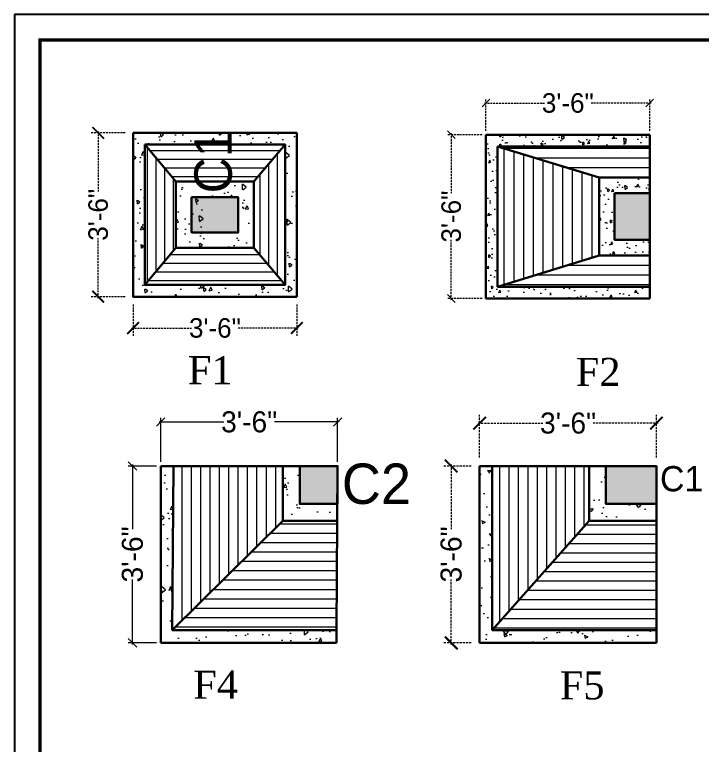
# Model space of a CAD drawing. Header units: millimetres. Extents: x -6808 to 215771, y -89660 to -16303.
# Drawn here: x 97004.7 to 97445.8, y -51464.2 to -50995.6 of the extents above; entities that cross this region are included whole.
import ezdxf

# ---------------------------------------------------------------- set-up
doc = ezdxf.new("R2010")
doc.units = ezdxf.units.MM
doc.header["$PDMODE"] = 35
doc.linetypes.add('ACAD_ISO10W100', pattern=[18, 12, -3, 0, -3])
doc.linetypes.add('DASHED', pattern=[0.75, 0.5, -0.25])
doc.layers.get('0').update_dxf_attribs({"color": 8})
for name, color, linetype, lineweight in [('COL. FOUN', 6, 'Continuous', 30), ('col.center', 5, 'ACAD_ISO10W100', 15), ('column', 5, 'Continuous', 30), ('COLUMN FOOTING PLAN', 6, 'Continuous', 0)]:
    doc.layers.add(name, color=color, linetype=linetype, lineweight=lineweight)
doc.layers.add('FORMAT', color=7, linetype='Continuous')
doc.styles.add('SAJ', font='eurr____.ttf')
doc.styles.get("Standard").update_dxf_attribs({"font": 'times.ttf'})
doc.dimstyles.new('SAJ', dxfattribs={"dimtxt": 5, "dimasz": 2, "dimexe": 1, "dimexo": 1, "dimgap": 0.09375, "dimtad": 0, "dimdec": 1, "dimzin": 0, "dimdsep": 46, "dimlunit": 4, "dimtxsty": 'SAJ', "dimblk": 'OBLIQUE', "dimcen": 0.125, "dimdle": 0.375, "dimadec": 0, "dimazin": 0, "dimtfac": 1, "dimtdec": 1, "dimtofl": 0, "dimtmove": 0, "dimatfit": 3, "dimldrblk": 'OBLIQUE', "dimfxl": 1, "dimtolj": 1, "dimtzin": 0, "dimlwd": 5, "dimlwe": 5, "dimarcsym": 1})
pattern_1 = [(94.99999999999984, (34989.72189244701, -29367.69255729468), (7.004732517288589, 5.877668970241507), [0.9525, -10.47749999999999]), (40.00000000000002, (34989.72189244701, -29367.69255729468), (-8.000894450414874, 5.508850326857722), [0.762, -8.382]), (145.451, (34990.30561793372, -29367.20275326618), (-0.9961079042070357, 11.38651184145857), [0.8095, -8.9045]), (91.18419999999979, (34987.92584122282, -29365.89650607047), (11.07051216152352, 8.097670643713526), [1.428749999999998, -15.71625]), (141.6356, (34988.84838222701, -29365.22169992703), (-0.3543072167613754, 17.14132162410912), [1.21425, -13.35675]), (36.18400000000003, (34987.92584122282, -29365.89650607047), (-0.3542786009578709, 17.14131926655306), [1.143, -12.573]), (66, (34989.27287964096, -29365.44749326442), (8.976027564257214, 1.74476340178109), [0.9524999999999983, -10.47749999999997]), (11.00000000000003, (34989.27287964096, -29365.44749326442), (-4.326996326117277, 8.697059659687726), [0.762, -8.382]), (116.4514, (34990.02087840731, -29365.30209796806), (4.649001980769318, 10.44182280328981), [0.8095, -8.9045]), (82.50000000000001, (34989.72189244701, -29367.69255729468), (-2.88027345339052, 3.098670683679348), [0, -8.280399999999972, 0, -8.508999999999972, 0, -8.413749999999972]), (52.49999999999999, (34989.72189244701, -29367.69255729468), (-1.17948636597124, 5.904350013734616), [0, -4.851399999999999, 0, -8.0899, 0, -3.206749999999998]), (12.5, (34987.71929533202, -29369.69515440967), (4.996393151625786, 4.591309779135679), [0, -3.174999999999998, 0, -9.906, 0, -13.1445]), (2.499999999999996, (34986.82126971991, -29370.59318002178), (4.338195220910836, 6.136119644055709), [0, -4.1275, 0, -6.578599999999998, 0, -9.3345])]
pattern_2 = [(180, (34897.6731409221, -29623.11072972214), (-2e-16, -2.222499999999999), [])]
pattern_3 = [(90, (34897.6731409221, -29623.11072972214), (-2.222499999999999, 2e-16), [])]
pattern_4 = [(95, (0, 0), (4.963967992549986, 4.165263709307707), [0.675, -7.424999999999998]), (40.00000000000002, (0, 0), (-5.669929506517973, 3.903913346382246), [0.5400000000000001, -5.939999999999998]), (145.45144446, (0.4136639900541871, 0.3471053071901574), (-0.7059614790416398, 8.06917699199034), [0.5736617279999999, -6.310279007999999]), (91.18419999999998, (-1.272792206135785, 1.272792206135785), (7.845240491516953, 5.738523985930665), [1.012499999999999, -11.1375]), (141.63563549, (-0.6190221585281654, 1.751002117279023), (-0.2511006154593875, 12.14740501371806), [0.860493078, -9.465423839999996]), (36.18416399000001, (-1.272792206135785, 1.272792206135785), (-0.2511006161905751, 12.14740500656487), [0.81, -8.910000008999999]), (66, (-0.3181980515339463, 1.590990257669731), (6.360944149028722, 1.236442288209929), [0.675, -7.424999999999998]), (11.00000000000004, (-0.3181980515339463, 1.590990257669731), (-3.066377337557586, 6.163275918588897), [0.5400000000000001, -5.939999999999998]), (116.45144474, (0.2118806239541272, 1.694027114249924), (3.294566774974377, 7.39971815025355), [0.5736617100000001, -6.310279007999999]), (82.50000000000001, (0, 0), (-2.041138667757061, 2.195908358512923), [0, -5.867999999999998, 0, -6.029999999999998, 0, -5.962499999999998]), (52.49999999999999, (0, 0), (-0.8358564798221404, 4.184185049103271), [0, -3.437999999999998, 0, -5.732999999999998, 0, -2.272499999999999]), (12.5, (-1.419163309841399, -1.419163309841399), (3.540763505872852, 3.253686856333745), [0, -2.25, 0, -7.019999999999998, 0, -9.315]), (2.499999999999996, (-2.055559412909294, -2.055559412909293), (3.074309848786195, 4.348438261865537), [0, -2.924999999999998, 0, -4.661999999999999, 0, -6.615])]
pattern_5 = [(180, (0, 0), (-4e-16, -2.5), [])]

# ---------------------------------------------------------------- blocks, each defined once
blk = doc.blocks.new('c')
at = {"layer": 'COL. FOUN', "lineweight": 9}
h = blk.add_hatch(dxfattribs=at)
h.set_pattern_fill('AR-CONC', color=8, scale=0.05, angle=-45, style=0)
h.set_pattern_definition([(4.99999999999998, (105280.487495524, 6130.270102842704), (5.877668970241507, -7.004732517288589), [0.9525000000000002, -10.4775]), (310, (105280.487495524, 6130.270102842704), (5.508836428940972, 8.000922657122077), [0.762, -8.3820292085]), (55.45144470000001, (105280.9772996762, 6129.686376984771), (11.38650510684267, 0.9961898814829868), [0.80950044, -8.904512229999998]), (1.184199999999979, (105282.2835467482, 6132.066154066916), (8.097670643713522, -11.07051216152352), [1.428749999999999, -15.71625]), (51.63555761000001, (105282.9583528916, 6131.143613062707), (17.14133818076472, 0.3543308738109236), [1.214251157, -13.356780408]), (306.1841511699999, (105282.2835467482, 6132.066154066916), (17.14133818081016, 0.3543308729036049), [1.142998353499999, -12.572986596]), (335.9999999999999, (105282.7325595542, 6130.719115648757), (1.744757453719907, -8.975998965467497), [0.9524999999999998, -10.47749999999999]), (281, (105282.7325595542, 6130.719115648757), (8.697059659687726, 4.326996326117273), [0.762, -8.382]), (26.45144499999995, (105282.8779560067, 6129.971115733366), (10.44181713506667, -4.649002593786488), [0.80950044, -8.904496879999998]), (352.5, (105280.487495524, 6130.270102842704), (3.098670683679348, 2.88027345339052), [0, -8.280399999999998, 0, -8.508999999999997, 0, -8.413749999999997]), (322.5, (105280.487495524, 6130.270102842704), (5.904350013734616, 1.17948636597124), [0, -4.851399999999999, 0, -8.0899, 0, -3.206749999999998]), (282.5, (105278.484898409, 6132.272699957702), (4.591309779135674, -4.996393151625786), [0, -3.174999999999998, 0, -9.906, 0, -13.1445]), (272.5, (105277.5868727969, 6133.170725569809), (6.136119644055709, -4.338195220910836), [0, -4.1275, 0, -6.578599999999998, 0, -9.3345])])
h.paths.add_polyline_path([(55666.37879918332, -49572.10869634063), (55666.37879918332, -49533.10869634063), (55663.37879918333, -49533.10869634063), (55663.37879918333, -49575.10869634063), (55705.37879918334, -49575.10869634063), (55705.37879918334, -49572.10869634063)])
at = {"layer": 'COL. FOUN', "lineweight": 15}
h = blk.add_hatch(dxfattribs=at)
h.set_pattern_fill('ANSI31', color=32, scale=0.7, angle=44.99999999999999, style=0)
h.set_pattern_definition([(90, (105280.487495524, 6130.270102842704), (-2.222499999999999, 6e-16), [])])
h.paths.add_polyline_path([(55666.37879918332, -49572.10869634063), (55689.37879918332, -49546.10869634063), (55689.37879918332, -49533.10869634063), (55666.37879918332, -49533.10869634063)])
at = {"layer": 'COL. FOUN', "lineweight": 9}
h = blk.add_hatch(dxfattribs=at)
h.set_pattern_fill('AR-CONC', color=8, scale=0.05, angle=-45, style=0)
h.set_pattern_definition([(4.999999999999968, (55642.37879725046, -49533.10869423309), (5.877668970241502, -7.004732517288589), [0.9525000000000002, -10.47749999999999]), (310, (55642.37879725046, -49533.10869423309), (5.508850326857722, 8.000894450414872), [0.762, -8.382]), (55.45099999999997, (55642.86860127898, -49533.69241971979), (11.38651184145857, 0.9961079042070334), [0.8094999999999997, -8.904499999999997]), (1.184199999999955, (55644.17484847471, -49531.31264300887), (8.097670643713522, -11.07051216152352), [1.428749999999998, -15.71625]), (51.63559999999998, (55644.84965461811, -49532.23518401309), (17.14132162410912, 0.3543072167613722), [1.21425, -13.35675]), (306.184, (55644.17484847471, -49531.31264300887), (17.14131926655306, 0.3542786009578677), [1.143, -12.573]), (335.9999999999999, (55644.62386128076, -49532.65968142702), (1.74476340178109, -8.976027564257214), [0.9524999999999998, -10.47749999999999]), (281, (55644.62386128076, -49532.65968142702), (8.697059659687726, 4.326996326117273), [0.762, -8.382]), (26.45139999999998, (55644.76925657711, -49533.40768019336), (10.44182280328981, -4.64900198076932), [0.8095, -8.9045]), (352.5, (55642.37879725046, -49533.10869423309), (3.098670683679348, 2.880273453390517), [0, -8.280399999999997, 0, -8.508999999999995, 0, -8.413749999999991]), (322.5, (55642.37879725046, -49533.10869423309), (5.904350013734616, 1.17948636597124), [0, -4.851399999999999, 0, -8.0899, 0, -3.206749999999998]), (282.5, (55640.37620013549, -49531.10609711809), (4.591309779135674, -4.996393151625786), [0, -3.174999999999998, 0, -9.906, 0, -13.1445]), (272.5, (55639.47817452339, -49530.20807150599), (6.136119644055707, -4.338195220910836), [0, -4.1275, 0, -6.578599999999998, 0, -9.3345])])
h.paths.add_polyline_path([(55705.37879918334, -49546.10869634063), (55705.37879918334, -49542.10869634063), (55693.37879918333, -49542.10869634063), (55693.37879918333, -49533.10869634063), (55689.37879918332, -49533.10869634063), (55689.37879918332, -49546.10869634063)])
at = {"layer": 'COL. FOUN', "lineweight": 15}
h = blk.add_hatch(dxfattribs=at)
h.set_pattern_fill('ANSI31', color=32, scale=0.7, angle=-45, style=0)
h.set_pattern_definition([(360, (105280.487495524, 6130.270102842704), (6e-16, 2.222499999999999), [])])
h.paths.add_polyline_path([(55705.37879918334, -49572.10869634063), (55705.37879918334, -49546.10869634063), (55689.37879918332, -49546.10869634063), (55666.37879918332, -49572.10869634063)])
at = {"layer": 'COL. FOUN', "ltscale": 5}
for p, q in [((55663.37879918333, -49533.10869634063), (55663.37879918333, -49575.10869634063)), ((55663.37879918333, -49533.10869634063), (55705.37879918334, -49533.10869634063)), ((55666.37879918332, -49533.10869634063), (55666.37879918332, -49572.10869634063)), ((55705.37879918334, -49533.10869634063), (55705.37879918334, -49575.10869634063)), ((55705.37879918333, -49572.10869634063), (55666.37879918332, -49572.10869634063)), ((55705.37879918334, -49575.10869634063), (55663.37879918333, -49575.10869634063))]:
    blk.add_line(p, q, dxfattribs=at)
at = {"layer": 'COL. FOUN'}
blk.add_line((55689.37879918332, -49546.10869634063), (55666.37879918332, -49572.10869634063), dxfattribs=at)
for points in [[(55689.37879918332, -49533.10869634063), (55705.37879918334, -49533.10869634063), (55705.37879918334, -49546.10869634063), (55689.37879918332, -49546.10869634063)], [(55693.37879918333, -49533.10869634063), (55705.37879918334, -49533.10869634063), (55705.37879918334, -49542.10869634063), (55693.37879918333, -49542.10869634063)]]:
    blk.add_lwpolyline(points, close=True, dxfattribs=at)
blk = doc.blocks.new('c1')
at = {"layer": 'column'}
blk.add_hatch(color=256, dxfattribs=at).paths.add_polyline_path([(58376.49144356491, -43564.36150552611), (58385.4914435649, -43564.36150552611), (58385.4914435649, -43552.3615055261), (58376.49144356491, -43552.3615055261)])
for p, q in [((58376.49144356491, -43552.3615055261), (58376.49144356491, -43564.36150552611)), ((58376.49144356491, -43552.3615055261), (58385.4914435649, -43552.3615055261)), ((58385.4914435649, -43564.36150552611), (58385.4914435649, -43552.3615055261)), ((58376.49144356491, -43564.36150552611), (58385.4914435649, -43564.36150552611))]:
    blk.add_line(p, q, dxfattribs=at)
blk = doc.blocks.new('_ARCHTICK')
at = {"color": 0, "linetype": 'ByBlock', "const_width": 0.15}
blk.add_lwpolyline([(-0.5, -0.5), (0.5, 0.5)], dxfattribs=at)
blk = doc.blocks.new('*D561')
at = {"layer": 'COL. FOUN', "color": 0, "linetype": 'DASHED', "lineweight": 15, "transparency": 16777216}
for p, q in [((55413.01179616401, -50480.36113698088), (55413.01179616401, -50470.19100661506)), ((55455.01179616401, -50480.3611369809), (55455.01179616401, -50470.19100661509)), ((55412.63679616401, -50472.19100661505), (55428.02964675137, -50472.19100661505)), ((55455.38679616401, -50472.19100661509), (55439.99394557664, -50472.19100661508))]:
    blk.add_line(p, q, dxfattribs=at)
at = {"layer": 'Defpoints', "color": 0, "transparency": 16777216}
for p in [(55413.01179616401, -50472.19100661505), (55413.01179616398, -50482.36113698088), (55455.01179616398, -50482.36113698091)]:
    blk.add_point(p, dxfattribs=at)
at = {"layer": 'COL. FOUN', "color": 0, "lineweight": 15, "transparency": 16777216, "xscale": 3, "yscale": 3, "zscale": 3}
for p, rotation in [((55413.01179616401, -50472.19100661505), 179.9999999999604), ((55455.01179616401, -50472.19100661509), 359.9999999999603)]:
    blk.add_blockref('_ARCHTICK', p, dxfattribs=dict(at, rotation=rotation))
at = {"layer": 'COL. FOUN', "color": 0, "lineweight": 15, "transparency": 16777216, "insert": (55434.01179616401, -50472.19100661505), "char_height": 5, "attachment_point": 5, "style": 'SAJ'}
blk.add_mtext('\\A1;3\'-6"', dxfattribs=at)
blk = doc.blocks.new('_Oblique')
at = {"color": 0, "linetype": 'ByBlock', "lineweight": -2}
blk.add_line((-0.5, -0.5), (0.5, 0.5), dxfattribs=at)
blk = doc.blocks.new('*D562')
at = {"layer": 'COL. FOUN', "color": 0, "linetype": 'DASHED', "lineweight": 15, "transparency": 16777216}
for p, q in [((55411.01179616396, -50482.36113698093), (55404.25436723278, -50482.36113698093)), ((55406.2543672328, -50481.98613698094), (55406.2543672328, -50497.37898756831)), ((55406.2543672328, -50524.73613698094), (55406.2543672328, -50509.34328639358)), ((55411.01179616396, -50524.36113698093), (55404.25436723278, -50524.36113698093))]:
    blk.add_line(p, q, dxfattribs=at)
at = {"layer": 'Defpoints', "color": 0, "transparency": 16777216}
for p in [(55413.01179616398, -50482.36113698093), (55406.2543672328, -50524.36113698093), (55413.01179616398, -50524.36113698093)]:
    blk.add_point(p, dxfattribs=at)
at = {"layer": 'COL. FOUN', "color": 0, "lineweight": 15, "transparency": 16777216, "xscale": 3, "yscale": 3, "zscale": 3}
for p, rotation in [((55406.2543672328, -50482.36113698093), 90), ((55406.2543672328, -50524.36113698093), 270)]:
    blk.add_blockref('_ARCHTICK', p, dxfattribs=dict(at, rotation=rotation))
at = {"layer": 'COL. FOUN', "color": 0, "lineweight": 15, "transparency": 16777216, "insert": (55406.25436723281, -50503.36113698094), "char_height": 5, "attachment_point": 5, "rotation": 90, "style": 'SAJ'}
blk.add_mtext('\\A1;3\'-6"', dxfattribs=at)
blk = doc.blocks.new('A$C3D657F90')
at = {"layer": 'column'}
blk.add_hatch(color=256, dxfattribs=at).paths.add_polyline_path([(-4e-16, 1.6754565868e-06), (9, 1.6754565877e-06), (9, 12.00000167545659), (0, 12.00000167545659)])
for p, q in [((0, 12.00000167545659), (0, 1.6754565877e-06)), ((0, 12.00000167545659), (9, 12.00000167545659)), ((9, 1.6754565877e-06), (9, 12.00000167545659)), ((0, 1.6754565877e-06), (9, 1.6754565877e-06))]:
    blk.add_line(p, q, dxfattribs=at)
at = {"layer": 'col.center', "linetype": 'ByBlock', "insert": (9.987951683928255, 11.27482817526061), "char_height": 9.6, "width": 293.6941008602527, "attachment_point": 1, "style": 'SAJ'}
blk.add_mtext('\\A1;{\\fCentury Gothic|b0|i0|c0|p34;C1}', dxfattribs=at)
blk = doc.blocks.new('c5')
at = {"layer": 'COL. FOUN', "lineweight": 9}
h = blk.add_hatch(dxfattribs=at)
h.set_pattern_fill('AR-CONC', color=8, scale=0.05, angle=45, style=0)
h.set_pattern_definition(pattern_1)
h.paths.add_polyline_path([(81384.45422339052, -46418.46890109578), (81342.45422339052, -46418.46890109578), (81342.45422339052, -46460.46890109578), (81384.45422339052, -46460.46890109578)])
h.paths.add_polyline_path([(81381.45422339052, -46457.46890109577), (81345.45422339051, -46457.46890109577), (81345.45422339051, -46421.46890109578), (81381.45422339052, -46421.46890109578)], flags=16)
h.paths.add_polyline_path([(81373.45422339052, -46447.96890109578), (81353.45422339052, -46447.96890109578), (81353.45422339052, -46430.96890109577), (81373.45422339052, -46430.96890109577)], flags=0)
h.paths.add_polyline_path([(81369.45422339052, -46443.96890109578), (81357.45422339052, -46443.96890109578), (81357.45422339052, -46434.96890109577), (81369.45422339052, -46434.96890109577)], flags=0)
at = {"layer": 'COL. FOUN', "lineweight": 15}
h = blk.add_hatch(dxfattribs=at)
h.set_pattern_fill('ANSI31', color=8, scale=0.7, angle=135, style=0)
h.set_pattern_definition(pattern_2)
h.paths.add_polyline_path([(81353.45422339052, -46430.96890109577), (81373.45422339052, -46430.96890109577), (81381.45422339052, -46421.46890109578), (81345.45422339051, -46421.46890109578)])
h = blk.add_hatch(dxfattribs=at)
h.set_pattern_fill('ANSI31', color=8, scale=0.7, angle=45, style=0)
h.set_pattern_definition(pattern_3)
h.paths.add_polyline_path([(81345.45422339051, -46457.46890109577), (81353.45422339052, -46447.96890109578), (81353.45422339052, -46430.96890109577), (81345.45422339051, -46421.46890109578)])
h = blk.add_hatch(dxfattribs=at)
h.set_pattern_fill('ANSI31', color=8, scale=0.7, angle=45, style=0)
h.set_pattern_definition(pattern_3)
h.paths.add_polyline_path([(81373.45422339052, -46447.96890109578), (81381.45422339052, -46457.46890109577), (81381.45422339052, -46421.46890109578), (81373.45422339052, -46430.96890109577)])
at = {"layer": 'COL. FOUN', "lineweight": 9}
h = blk.add_hatch(dxfattribs=at)
h.set_pattern_fill('AR-CONC', color=8, scale=0.05, angle=45, style=0)
h.set_pattern_definition(pattern_1)
h.paths.add_polyline_path([(81356.45422339052, -46430.96890109577), (81356.45422339052, -46447.96890109578), (81373.45422339052, -46447.96890109578), (81373.45422339052, -46430.96890109577)])
h.paths.add_polyline_path([(81369.45422339052, -46434.96890109577), (81369.45422339052, -46443.96890109578), (81360.45422339051, -46443.96890109578), (81360.45422339051, -46434.96890109577)], flags=16)
at = {"layer": 'COL. FOUN', "lineweight": 15}
h = blk.add_hatch(dxfattribs=at)
h.set_pattern_fill('ANSI31', color=8, scale=0.7, angle=135, style=0)
h.set_pattern_definition(pattern_2)
h.paths.add_polyline_path([(81353.45422339052, -46447.96890109578), (81345.45422339051, -46457.46890109577), (81381.45422339052, -46457.46890109577), (81373.45422339052, -46447.96890109578)])
at = {"layer": 'COL. FOUN'}
for p, q in [((81353.45422339052, -46430.96890109577), (81345.45422339051, -46421.46890109578)), ((81373.45422339052, -46430.96890109577), (81381.45422339052, -46421.46890109578)), ((81353.45422339052, -46447.96890109578), (81345.45422339051, -46457.46890109577)), ((81373.45422339052, -46447.96890109578), (81381.45422339052, -46457.46890109577))]:
    blk.add_line(p, q, dxfattribs=at)
for points in [[(81342.45422339052, -46418.46890109578), (81384.45422339052, -46418.46890109578), (81384.45422339052, -46460.46890109578), (81342.45422339052, -46460.46890109578)], [(81345.45422339051, -46421.46890109578), (81381.45422339052, -46421.46890109578), (81381.45422339052, -46457.46890109577), (81345.45422339051, -46457.46890109577)], [(81353.45422339052, -46430.96890109577), (81373.45422339052, -46430.96890109577), (81373.45422339052, -46447.96890109578), (81353.45422339052, -46447.96890109578)], [(81357.45422339052, -46434.96890109577), (81369.45422339052, -46434.96890109577), (81369.45422339052, -46443.96890109578), (81357.45422339052, -46443.96890109578)]]:
    blk.add_lwpolyline(points, close=True, dxfattribs=at)
blk = doc.blocks.new('*D503')
at = {"layer": 'COL. FOUN', "color": 0, "linetype": 'DASHED', "lineweight": 15, "transparency": 16777216}
for p, q in [((54356.48238997007, -50508.02216139517), (54356.48238997007, -50516.0684209637)), ((54398.48238997007, -50508.02216139517), (54398.48238997007, -50516.0684209637)), ((54356.10738997007, -50514.06842096369), (54371.50024055743, -50514.06842096369)), ((54398.85738997007, -50514.06842096369), (54383.46453938269, -50514.06842096369))]:
    blk.add_line(p, q, dxfattribs=at)
at = {"layer": 'Defpoints', "color": 0, "transparency": 16777216}
for p in [(54356.48238997007, -50506.02216139511), (54398.48238997007, -50506.02216139511), (54398.48238997007, -50514.06842096369)]:
    blk.add_point(p, dxfattribs=at)
at = {"layer": 'COL. FOUN', "color": 0, "lineweight": 15, "transparency": 16777216, "xscale": 3, "yscale": 3, "zscale": 3, "rotation": 180}
blk.add_blockref('_ARCHTICK', (54356.48238997007, -50514.06842096369), dxfattribs=at)
at = {"layer": 'COL. FOUN', "color": 0, "lineweight": 15, "transparency": 16777216, "xscale": 3, "yscale": 3, "zscale": 3}
blk.add_blockref('_ARCHTICK', (54398.48238997007, -50514.06842096369), dxfattribs=at)
at = {"layer": 'COL. FOUN', "color": 0, "lineweight": 15, "transparency": 16777216, "insert": (54377.48238997007, -50514.06842096369), "char_height": 5, "attachment_point": 5, "style": 'SAJ'}
blk.add_mtext('\\A1;3\'-6"', dxfattribs=at)
blk = doc.blocks.new('*D504')
at = {"layer": 'COL. FOUN', "color": 0, "linetype": 'DASHED', "lineweight": 15, "transparency": 16777216}
for p, q in [((54354.48238997007, -50464.02216139513), (54345.54243568736, -50464.02216139513)), ((54347.54243568736, -50463.64716139517), (54347.54243568736, -50479.04001198259)), ((54347.54243568736, -50506.39716139528), (54347.54243568736, -50491.00431080785)), ((54354.48238997022, -50506.02216139528), (54345.54243568736, -50506.02216139528))]:
    blk.add_line(p, q, dxfattribs=at)
at = {"layer": 'Defpoints', "color": 0, "transparency": 16777216}
for p in [(54356.48238997007, -50464.02216139513), (54347.54243568736, -50506.02216139528), (54356.48238997022, -50506.02216139528)]:
    blk.add_point(p, dxfattribs=at)
at = {"layer": 'COL. FOUN', "color": 0, "lineweight": 15, "transparency": 16777216, "xscale": 3, "yscale": 3, "zscale": 3}
for p, rotation in [((54347.54243568736, -50464.02216139513), 90), ((54347.54243568736, -50506.02216139528), 270)]:
    blk.add_blockref('_ARCHTICK', p, dxfattribs=dict(at, rotation=rotation))
at = {"layer": 'COL. FOUN', "color": 0, "lineweight": 15, "transparency": 16777216, "insert": (54347.54243568737, -50485.02216139522), "char_height": 5, "attachment_point": 5, "rotation": 90, "style": 'SAJ'}
blk.add_mtext('\\A1;3\'-6"', dxfattribs=at)
blk = doc.blocks.new('F3')
at = {"layer": 'COL. FOUN', "lineweight": 9}
h = blk.add_hatch(dxfattribs=at)
h.set_pattern_fill('AR-CONC', color=8, scale=0.9, angle=45, style=0)
h.set_pattern_definition(pattern_4)
h.paths.add_polyline_path([(9231.696048844298, -2160.395756778729), (9231.6960488443, -2202.395756778729), (9273.696048844298, -2202.395756778729), (9273.696048844298, -2199.395756778729), (9234.6960488443, -2199.395756778729), (9234.696048844296, -2163.395756778728), (9273.696048844298, -2163.395756778728), (9273.696048844298, -2160.395756778728)])
at = {"layer": 'COL. FOUN', "lineweight": 15}
h = blk.add_hatch(dxfattribs=at)
h.set_pattern_fill('ANSI31', color=8, scale=20, angle=45, style=0)
h.set_pattern_definition([(90, (0, 0), (-2.5, 4e-16), [])])
h.paths.add_polyline_path([(9234.696048844296, -2163.395756778728), (9234.6960488443, -2199.395756778729), (9260.696048844298, -2191.395756778728), (9260.696048844298, -2171.395756778728)])
h = blk.add_hatch(dxfattribs=at)
h.set_pattern_fill('ANSI31', color=8, scale=20, angle=135, style=0)
h.set_pattern_definition(pattern_5)
h.paths.add_polyline_path([(9273.696048844298, -2171.395756778728), (9273.696048844298, -2163.395756778728), (9234.6960488443, -2163.395756778728), (9260.696048844298, -2171.395756778728)])
at = {"layer": 'COL. FOUN', "lineweight": 9}
h = blk.add_hatch(dxfattribs=at)
h.set_pattern_fill('AR-CONC', color=8, scale=0.9, angle=45, style=0)
h.set_pattern_definition(pattern_4)
h.paths.add_polyline_path([(9264.696048844298, -2175.395756778728), (9273.696048844298, -2175.395756778728), (9273.696048844298, -2171.395756778728), (9260.696048844298, -2171.395756778728), (9260.696048844298, -2191.395756778728), (9273.696048844298, -2191.395756778728), (9273.696048844298, -2187.395756778728), (9264.696048844298, -2187.395756778728)])
at = {"layer": 'COL. FOUN', "lineweight": 15}
h = blk.add_hatch(dxfattribs=at)
h.set_pattern_fill('ANSI31', color=8, scale=20, angle=135, style=0)
h.set_pattern_definition(pattern_5)
h.paths.add_polyline_path([(9273.696048844298, -2199.395756778729), (9273.696048844298, -2191.395756778728), (9260.696048844298, -2191.395756778728), (9234.6960488443, -2199.395756778729)])
at = {"layer": 'COL. FOUN', "ltscale": 5}
for p, q in [((9231.696048844298, -2160.395756778729), (9231.6960488443, -2202.395756778729)), ((9231.696048844298, -2160.395756778729), (9273.696048844298, -2160.395756778728)), ((9273.696048844298, -2160.395756778728), (9273.696048844298, -2202.395756778729)), ((9234.696048844296, -2163.395756778728), (9234.6960488443, -2199.395756778729)), ((9234.6960488443, -2163.395756778728), (9273.696048844298, -2163.395756778728)), ((9234.6960488443, -2199.395756778729), (9273.696048844298, -2199.395756778729)), ((9231.696048844298, -2202.395756778729), (9273.696048844298, -2202.395756778729))]:
    blk.add_line(p, q, dxfattribs=at)
at = {"layer": 'COL. FOUN'}
for p, q in [((9260.696048844298, -2171.395756778728), (9234.6960488443, -2163.395756778728)), ((9260.696048844298, -2191.395756778728), (9234.6960488443, -2199.395756778729))]:
    blk.add_line(p, q, dxfattribs=at)
blk.add_lwpolyline([(9273.696048844298, -2191.395756778728), (9260.696048844298, -2191.395756778728), (9260.696048844298, -2171.395756778728), (9273.696048844298, -2171.395756778728)], dxfattribs=at)
blk.add_lwpolyline([(9273.696048844298, -2187.395756778728), (9264.696048844298, -2187.395756778728), (9264.696048844298, -2175.395756778728), (9273.696048844298, -2175.395756778728)], close=True, dxfattribs=at)
blk = doc.blocks.new('*D500')
at = {"layer": 'COL. FOUN', "color": 0, "linetype": 'DASHED', "lineweight": 5, "transparency": 16777216}
for p, q in [((54692.33765380097, -50634.02496391219), (54692.33765380097, -50625.92032757276)), ((54734.33765380097, -50634.02496391219), (54734.33765380097, -50625.92032757276)), ((54691.96265380097, -50626.92032757276), (54707.35550438836, -50626.92032757276)), ((54734.71265380098, -50626.92032757276), (54719.31980321362, -50626.92032757276))]:
    blk.add_line(p, q, dxfattribs=at)
at = {"layer": 'Defpoints', "color": 0, "transparency": 16777216}
for p in [(54692.33765380097, -50626.92032757276), (54692.33765380097, -50635.0249639122), (54734.33765380097, -50635.0249639122)]:
    blk.add_point(p, dxfattribs=at)
at = {"layer": 'COL. FOUN', "color": 0, "lineweight": 5, "transparency": 16777216, "xscale": 2, "yscale": 2, "zscale": 2, "rotation": 180}
blk.add_blockref('_Oblique', (54692.33765380097, -50626.92032757276), dxfattribs=at)
at = {"layer": 'COL. FOUN', "color": 0, "lineweight": 5, "transparency": 16777216, "xscale": 2, "yscale": 2, "zscale": 2}
blk.add_blockref('_Oblique', (54734.33765380097, -50626.92032757276), dxfattribs=at)
at = {"layer": 'COL. FOUN', "color": 0, "transparency": 16777216, "insert": (54713.33765380097, -50626.92032757276), "char_height": 5, "attachment_point": 5, "style": 'SAJ'}
blk.add_mtext('\\A1;3\'-6"', dxfattribs=at)
blk = doc.blocks.new('*D501')
at = {"layer": 'COL. FOUN', "color": 0, "linetype": 'DASHED', "lineweight": 5, "transparency": 16777216}
for p, q in [((54691.33765380098, -50635.0249639122), (54682.44150253252, -50635.0249639122)), ((54683.44150253253, -50634.64996391219), (54683.44150253253, -50650.04281449955)), ((54683.44150253253, -50677.39996391217), (54683.44150253253, -50662.00711332481)), ((54691.33765380098, -50677.0249639122), (54682.44150253252, -50677.0249639122))]:
    blk.add_line(p, q, dxfattribs=at)
at = {"layer": 'Defpoints', "color": 0, "transparency": 16777216}
for p in [(54692.33765380097, -50635.0249639122), (54683.44150253253, -50677.0249639122), (54692.33765380097, -50677.0249639122)]:
    blk.add_point(p, dxfattribs=at)
at = {"layer": 'COL. FOUN', "color": 0, "lineweight": 5, "transparency": 16777216, "xscale": 2, "yscale": 2, "zscale": 2}
for p, rotation in [((54683.44150253253, -50635.0249639122), 90), ((54683.44150253253, -50677.0249639122), 270)]:
    blk.add_blockref('_Oblique', p, dxfattribs=dict(at, rotation=rotation))
at = {"layer": 'COL. FOUN', "color": 0, "transparency": 16777216, "insert": (54683.44150253256, -50656.02496391218), "char_height": 5, "attachment_point": 5, "rotation": 90, "style": 'SAJ'}
blk.add_mtext('\\A1;3\'-6"', dxfattribs=at)
blk = doc.blocks.new('f4')
at = {"layer": 'COL. FOUN', "lineweight": 9}
h = blk.add_hatch(dxfattribs=at)
h.set_pattern_fill('AR-CONC', color=8, scale=0.05, angle=45, style=0)
h.set_pattern_definition([(94.99999999999999, (16713.9417626683, -12505.16307433906), (7.004732517288589, 5.877668970241507), [0.9525000000000002, -10.4775]), (40.00000000000002, (16713.9417626683, -12505.16307433906), (-8.000894450414874, 5.508850326857722), [0.762, -8.382]), (145.451, (16714.52548815503, -12504.67327031056), (-0.9961079042070357, 11.38651184145857), [0.8095, -8.9045]), (91.18419999999998, (16712.1457114441, -12503.36702311483), (11.07051216152352, 8.097670643713526), [1.428749999999996, -15.71625]), (141.6356, (16713.06825244828, -12502.69221697141), (-0.3543072167613754, 17.14132162410912), [1.21425, -13.35675]), (36.18400000000003, (16712.1457114441, -12503.36702311483), (-0.3542786009578709, 17.14131926655306), [1.143, -12.573]), (66, (16713.49274986225, -12502.91801030878), (8.976027564257214, 1.74476340178109), [0.9524999999999996, -10.47749999999999]), (11.00000000000003, (16713.49274986225, -12502.91801030878), (-4.326996326117277, 8.697059659687726), [0.762, -8.382]), (116.4514, (16714.24074862859, -12502.77261501243), (4.649001980769318, 10.44182280328981), [0.8095, -8.9045]), (82.50000000000001, (16713.9417626683, -12505.16307433906), (-2.88027345339052, 3.098670683679348), [0, -8.280399999999991, 0, -8.508999999999991, 0, -8.413749999999986]), (52.49999999999999, (16713.9417626683, -12505.16307433906), (-1.17948636597124, 5.904350013734616), [0, -4.851399999999999, 0, -8.0899, 0, -3.206749999999998]), (12.5, (16711.9391655533, -12507.16567145405), (4.996393151625786, 4.591309779135679), [0, -3.174999999999998, 0, -9.906, 0, -13.1445]), (2.499999999999996, (16711.0411399412, -12508.06369706616), (4.338195220910836, 6.136119644055709), [0, -4.1275, 0, -6.578599999999998, 0, -9.3345])])
h.paths.add_polyline_path([(99636.26842500137, -47136.77377088655), (99649.2684250014, -47136.77377088655), (99649.2684250014, -47132.77377088655), (99640.2684250014, -47132.77377088655), (99640.2684250014, -47123.77377088655), (99636.26842500137, -47123.77377088655)], flags=17)
h.paths.add_polyline_path([(99610.02028928592, -47162.77719216647), (99610.2684250014, -47123.77377088655), (99607.26842500137, -47123.77377088655), (99607.26842500137, -47165.77377088655), (99649.2684250014, -47165.77377088655), (99649.02028928592, -47162.77719216647)])
at = {"layer": 'COL. FOUN', "lineweight": 15}
h = blk.add_hatch(dxfattribs=at)
h.set_pattern_fill('ANSI31', color=8, scale=0.7, angle=45, style=0)
h.set_pattern_definition([(90, (16713.9417626683, -12505.16307433906), (-2.222499999999999, 2e-16), [])])
h.paths.add_polyline_path([(99610.26876414787, -47123.72866252867), (99610.02062843242, -47162.77719216647), (99636.26842500137, -47136.77377088653), (99636.26842500137, -47123.77377088655)])
h = blk.add_hatch(dxfattribs=at)
h.set_pattern_fill('ANSI31', color=8, scale=0.7, angle=135, style=0)
h.set_pattern_definition([(180, (16713.9417626683, -12505.16307433906), (-2e-16, -2.222499999999999), [])])
h.paths.add_polyline_path([(99609.97517837817, -47162.77719216647), (99649.02028928588, -47162.77719216647), (99649.2684250014, -47136.77377088655), (99636.26842500137, -47136.77377088655)])
at = {"layer": 'COL. FOUN'}
for p, q in [((99607.26842500137, -47165.77377088655), (99607.26842500137, -47123.77377088655)), ((99610.2684250014, -47123.77377088655), (99607.26842500137, -47123.77377088655)), ((99609.97517837817, -47162.77719216647), (99610.2684250014, -47123.77377088655)), ((99610.2684250014, -47123.77377088655), (99649.2684250014, -47123.77377088655)), ((99649.2684250014, -47123.77377088655), (99648.97517837817, -47162.77719216647)), ((99636.26842500137, -47136.77377088655), (99609.97539008435, -47162.74903406943)), ((99649.02028928592, -47162.77719216647), (99609.97517837817, -47162.77719216647)), ((99649.02028928592, -47162.77719216647), (99649.02028928592, -47165.77377088655)), ((99649.02028928592, -47165.77377088655), (99607.26842500137, -47165.77377088655))]:
    blk.add_line(p, q, dxfattribs=at)
blk.add_lwpolyline([(99649.2684250014, -47136.77377088655), (99636.26842500137, -47136.77377088655), (99636.26842500137, -47123.77377088655)], dxfattribs=at)
blk.add_lwpolyline([(99640.2684250014, -47123.77377088655), (99649.2684250014, -47123.77377088655), (99649.2684250014, -47132.77377088655), (99640.2684250014, -47132.77377088655)], close=True, dxfattribs=at)
blk = doc.blocks.new('A$C32B276F4')
at = {"layer": 'column'}
blk.add_hatch(color=256, dxfattribs=at).paths.add_polyline_path([(9, 4e-16), (9, 9), (0, 9), (0, 0)])
for p, q in [((0, 0), (0, 9)), ((0, 9), (9, 9)), ((9, 9), (9, 0)), ((9, 0), (0, 0))]:
    blk.add_line(p, q, dxfattribs=at)
at = {"layer": 'col.center', "linetype": 'ByBlock', "insert": (10.02063704890315, 9.5863662876543), "char_height": 9.6, "width": 293.6941008602527, "attachment_point": 1, "style": 'SAJ'}
blk.add_mtext('\\A1;{\\fCentury Gothic|b0|i0|c0|p34;C2}', dxfattribs=at)
blk = doc.blocks.new('*D914')
at = {"layer": 'COL. FOUN', "color": 0, "lineweight": 5, "transparency": 16777216}
for p, q in [((99902.26860124373, -46047.84815355951), (99902.26860124373, -46037.39448885347)), ((99944.26860124373, -46047.84815355951), (99944.26860124373, -46037.39448885347)), ((99901.89360124373, -46038.39448885347), (99917.2864518311, -46038.39448885347)), ((99944.64360124373, -46038.39448885347), (99929.25075065637, -46038.39448885347))]:
    blk.add_line(p, q, dxfattribs=at)
at = {"layer": 'Defpoints', "color": 0, "transparency": 16777216}
for p in [(99902.26860124373, -46038.39448885347), (99902.26860124373, -46048.84815355951), (99944.26860124373, -46048.84815355951)]:
    blk.add_point(p, dxfattribs=at)
at = {"layer": 'COL. FOUN', "color": 0, "lineweight": 5, "transparency": 16777216, "xscale": 2, "yscale": 2, "zscale": 2, "rotation": 180}
blk.add_blockref('_Oblique', (99902.26860124373, -46038.39448885347), dxfattribs=at)
at = {"layer": 'COL. FOUN', "color": 0, "lineweight": 5, "transparency": 16777216, "xscale": 2, "yscale": 2, "zscale": 2}
blk.add_blockref('_Oblique', (99944.26860124373, -46038.39448885347), dxfattribs=at)
at = {"layer": 'COL. FOUN', "color": 0, "transparency": 16777216, "insert": (99923.26860124373, -46038.39448885347), "char_height": 5, "attachment_point": 5, "style": 'SAJ'}
blk.add_mtext('\\A1;3\'-6"', dxfattribs=at)
blk = doc.blocks.new('*D915')
at = {"layer": 'COL. FOUN', "color": 0, "lineweight": 5, "transparency": 16777216}
for p, q in [((99901.26860124373, -46048.84815355951), (99894.55302220974, -46048.84815355951)), ((99895.55302220974, -46048.47315355951), (99895.55302220974, -46063.86600414687)), ((99895.55302220974, -46091.22315355951), (99895.55302220974, -46075.83030297212)), ((99901.26860124373, -46090.84815355951), (99894.55302220974, -46090.84815355951))]:
    blk.add_line(p, q, dxfattribs=at)
at = {"layer": 'Defpoints', "color": 0, "transparency": 16777216}
for p in [(99902.26860124373, -46048.84815355951), (99895.55302220974, -46090.84815355951), (99902.26860124373, -46090.84815355951)]:
    blk.add_point(p, dxfattribs=at)
at = {"layer": 'COL. FOUN', "color": 0, "lineweight": 5, "transparency": 16777216, "xscale": 2, "yscale": 2, "zscale": 2}
for p, rotation in [((99895.55302220974, -46048.84815355951), 90), ((99895.55302220974, -46090.84815355951), 270)]:
    blk.add_blockref('_Oblique', p, dxfattribs=dict(at, rotation=rotation))
at = {"layer": 'COL. FOUN', "color": 0, "transparency": 16777216, "insert": (99895.55302220976, -46069.84815355949), "char_height": 5, "attachment_point": 5, "rotation": 90, "style": 'SAJ'}
blk.add_mtext('\\A1;3\'-6"', dxfattribs=at)
blk = doc.blocks.new('f11')
at = {"layer": 'COL. FOUN'}
blk.add_blockref('c', (-250.3670030193534, -949.2524406403172), dxfattribs=at)
at = {"layer": 'column', "rotation": 90}
blk.add_blockref('c1', (11890.65029063787, -108867.8525805458), dxfattribs=at)
at = {"layer": 'col.center', "linetype": 'ByBlock', "insert": (55455.85347373068, -50482.3771708259), "char_height": 6, "width": 293.6941008602527, "attachment_point": 1, "style": 'SAJ'}
blk.add_mtext('\\A1;{\\fCentury Gothic|b0|i0|c0|p34;C1}', dxfattribs=at)
at = {"layer": 'COL. FOUN', "lineweight": 15}
for p1, p2, distance, picture, middle in [((55455.01179616396, -50482.36113698088), (55413.01179616398, -50482.36113698084), -10.170130365819205, '*D561', (55434.01179616401, -50472.19100661504)), ((55413.01179616398, -50482.36113698094), (55413.01179616398, -50524.36113698094), -6.757428931174218, '*D562', (55406.2543672328, -50503.36113698094))]:
    dim = blk.add_aligned_dim(p1=p1, p2=p2, distance=distance, dimstyle='SAJ', override={"dimasz": 3, "dimexe": 2, "dimexo": 2, "dimblk1": 'ARCHTICK', "dimblk2": 'ARCHTICK', "dimsah": 1, "dimtmove": 1, "dimlwd": 15, "dimlwe": 15}, dxfattribs=at)
    dim.commit()
    dim.dimension.update_dxf_attribs({"geometry": picture, "text_midpoint": middle})
blk = doc.blocks.new('ccc')
at = {"layer": 'column', "rotation": 90}
blk.add_blockref('A$C3D657F90', (54383.48239164567, -50489.52216139528), dxfattribs=at)
at = {"layer": 'COLUMN FOOTING PLAN'}
blk.add_blockref('c5', (-26985.97183342045, -4045.553260299377), dxfattribs=at)
at = {"layer": 'COL. FOUN', "lineweight": 15}
for p1, p2, distance, picture, middle in [((54356.48238997007, -50464.02216139513), (54356.48238997022, -50506.02216139528), -8.93995428285416, '*D504', (54347.54243568737, -50485.02216139522)), ((54356.48238997007, -50506.02216139514), (54398.48238997007, -50506.02216139514), -8.046259568574897, '*D503', (54377.48238997007, -50514.06842096372))]:
    dim = blk.add_aligned_dim(p1=p1, p2=p2, distance=distance, dimstyle='SAJ', override={"dimasz": 3, "dimexe": 2, "dimexo": 2, "dimblk1": 'ARCHTICK', "dimblk2": 'ARCHTICK', "dimsah": 1, "dimtmove": 1, "dimlwd": 15, "dimlwe": 15}, dxfattribs=at)
    dim.commit()
    dim.dimension.update_dxf_attribs({"geometry": picture, "text_midpoint": middle})
blk = doc.blocks.new('c111111')
at = {"layer": 'COL. FOUN'}
blk.add_blockref('F3', (45460.64160495669, -48474.62920713347), dxfattribs=at)
at = {"layer": 'column'}
blk.add_blockref('c1', (-3651.153789763915, -7097.663458386081), dxfattribs=at)
at = {"layer": 'COL. FOUN'}
for p1, p2, distance, picture, middle in [((54734.33765380098, -50635.0249639122), (54692.33765380098, -50635.0249639122), -8.104636339434364, '*D500', (54713.33765380098, -50626.92032757276)), ((54692.33765380097, -50635.0249639122), (54692.33765380097, -50677.0249639122), -8.896151268440008, '*D501', (54683.44150253256, -50656.02496391218))]:
    dim = blk.add_aligned_dim(p1=p1, p2=p2, distance=distance, dimstyle='SAJ', dxfattribs=at)
    dim.commit()
    dim.dimension.update_dxf_attribs({"geometry": picture, "text_midpoint": middle})
blk = doc.blocks.new('FF1')
at = {"layer": 'COL. FOUN'}
blk.add_blockref('f4', (295.0001762423344, 1074.925617327048), dxfattribs=at)
at = {"layer": 'column'}
blk.add_blockref('A$C32B276F4', (99935.26860124373, -46057.84815355951), dxfattribs=at)
at = {"layer": 'COL. FOUN'}
for p1, p2, distance, picture, middle in [((99944.26860124373, -46048.84815355951), (99902.26860124373, -46048.84815355951), -10.453664706044947, '*D914', (99923.26860124373, -46038.39448885347)), ((99902.26860124373, -46048.84815355951), (99902.26860124373, -46090.84815355951), -6.715579033989343, '*D915', (99895.55302220976, -46069.84815355949))]:
    dim = blk.add_aligned_dim(p1=p1, p2=p2, distance=distance, dimstyle='SAJ', override={"dimfxl": 4}, dxfattribs=at)
    dim.commit()
    dim.dimension.update_dxf_attribs({"geometry": picture, "text_midpoint": middle})

msp = doc.modelspace()

# ---------------------------------------------------------------- linework, layer by layer
at = {"layer": 'FORMAT', "color": 0}
msp.add_lwpolyline([(97004.72468798657, -50995.63371406727), (97004.72468798657, -52093.63309685625), (97777.96343902058, -52093.63309685625), (97777.96343902058, -50995.63371406727)], close=True, dxfattribs=at)
msp.add_lwpolyline([(97004.72468798657, -50995.63371406727), (97004.72468798657, -52093.63309685625), (97777.96343902058, -52093.63309685625), (97777.96343902058, -50995.63371406727)], close=True, dxfattribs=at)
at = {"layer": 'FORMAT', "color": 0, "const_width": 2.267497467619035}
msp.add_lwpolyline([(97020.99945881226, -51011.90848489299), (97020.99945881226, -52077.35832603054), (97761.68866819487, -52077.35832603054), (97761.68866819487, -51011.90848489299)], close=True, dxfattribs=at)
msp.add_lwpolyline([(97020.99945881226, -51011.90848489299), (97020.99945881226, -52077.35832603054), (97761.68866819487, -52077.35832603054), (97761.68866819487, -51011.90848489299)], close=True, dxfattribs=at)

# ---------------------------------------------------------------- block references
at = {"layer": 'COL. FOUN', "xscale": 2.5, "yscale": 2.5, "zscale": 2.5}
for name, p in [('c111111', (-39423.86099451593, 75514.9424263676)), ('ccc', (-38810.52040549339, 75088.56772303095))]:
    msp.add_blockref(name, p, dxfattribs=at)
at = {"layer": 'COLUMN FOOTING PLAN', "xscale": 2.7, "yscale": 2.7, "zscale": 2.7}
for name, p in [('FF1', (-172637.6946263849, 73046.83556893174)), ('f11', (-52312.19746059379, 85017.32062416963))]:
    msp.add_blockref(name, p, dxfattribs=at)

# ---------------------------------------------------------------- texts
at = {"layer": 'COL. FOUN', "char_height": 18, "width": 628.890779076181, "attachment_point": 1}
for s, insert in [('F1', (97115.79954191025, -51214.59252203254)), ('F2', (97364.5491774178, -51215.72482498858)), ('F4', (97119.28738723834, -51416.26630879452)), ('F5', (97354.29267518345, -51416.69398358322))]:
    msp.add_mtext(s, dxfattribs=dict(at, insert=insert))

doc.saveas('drawing.dxf')
